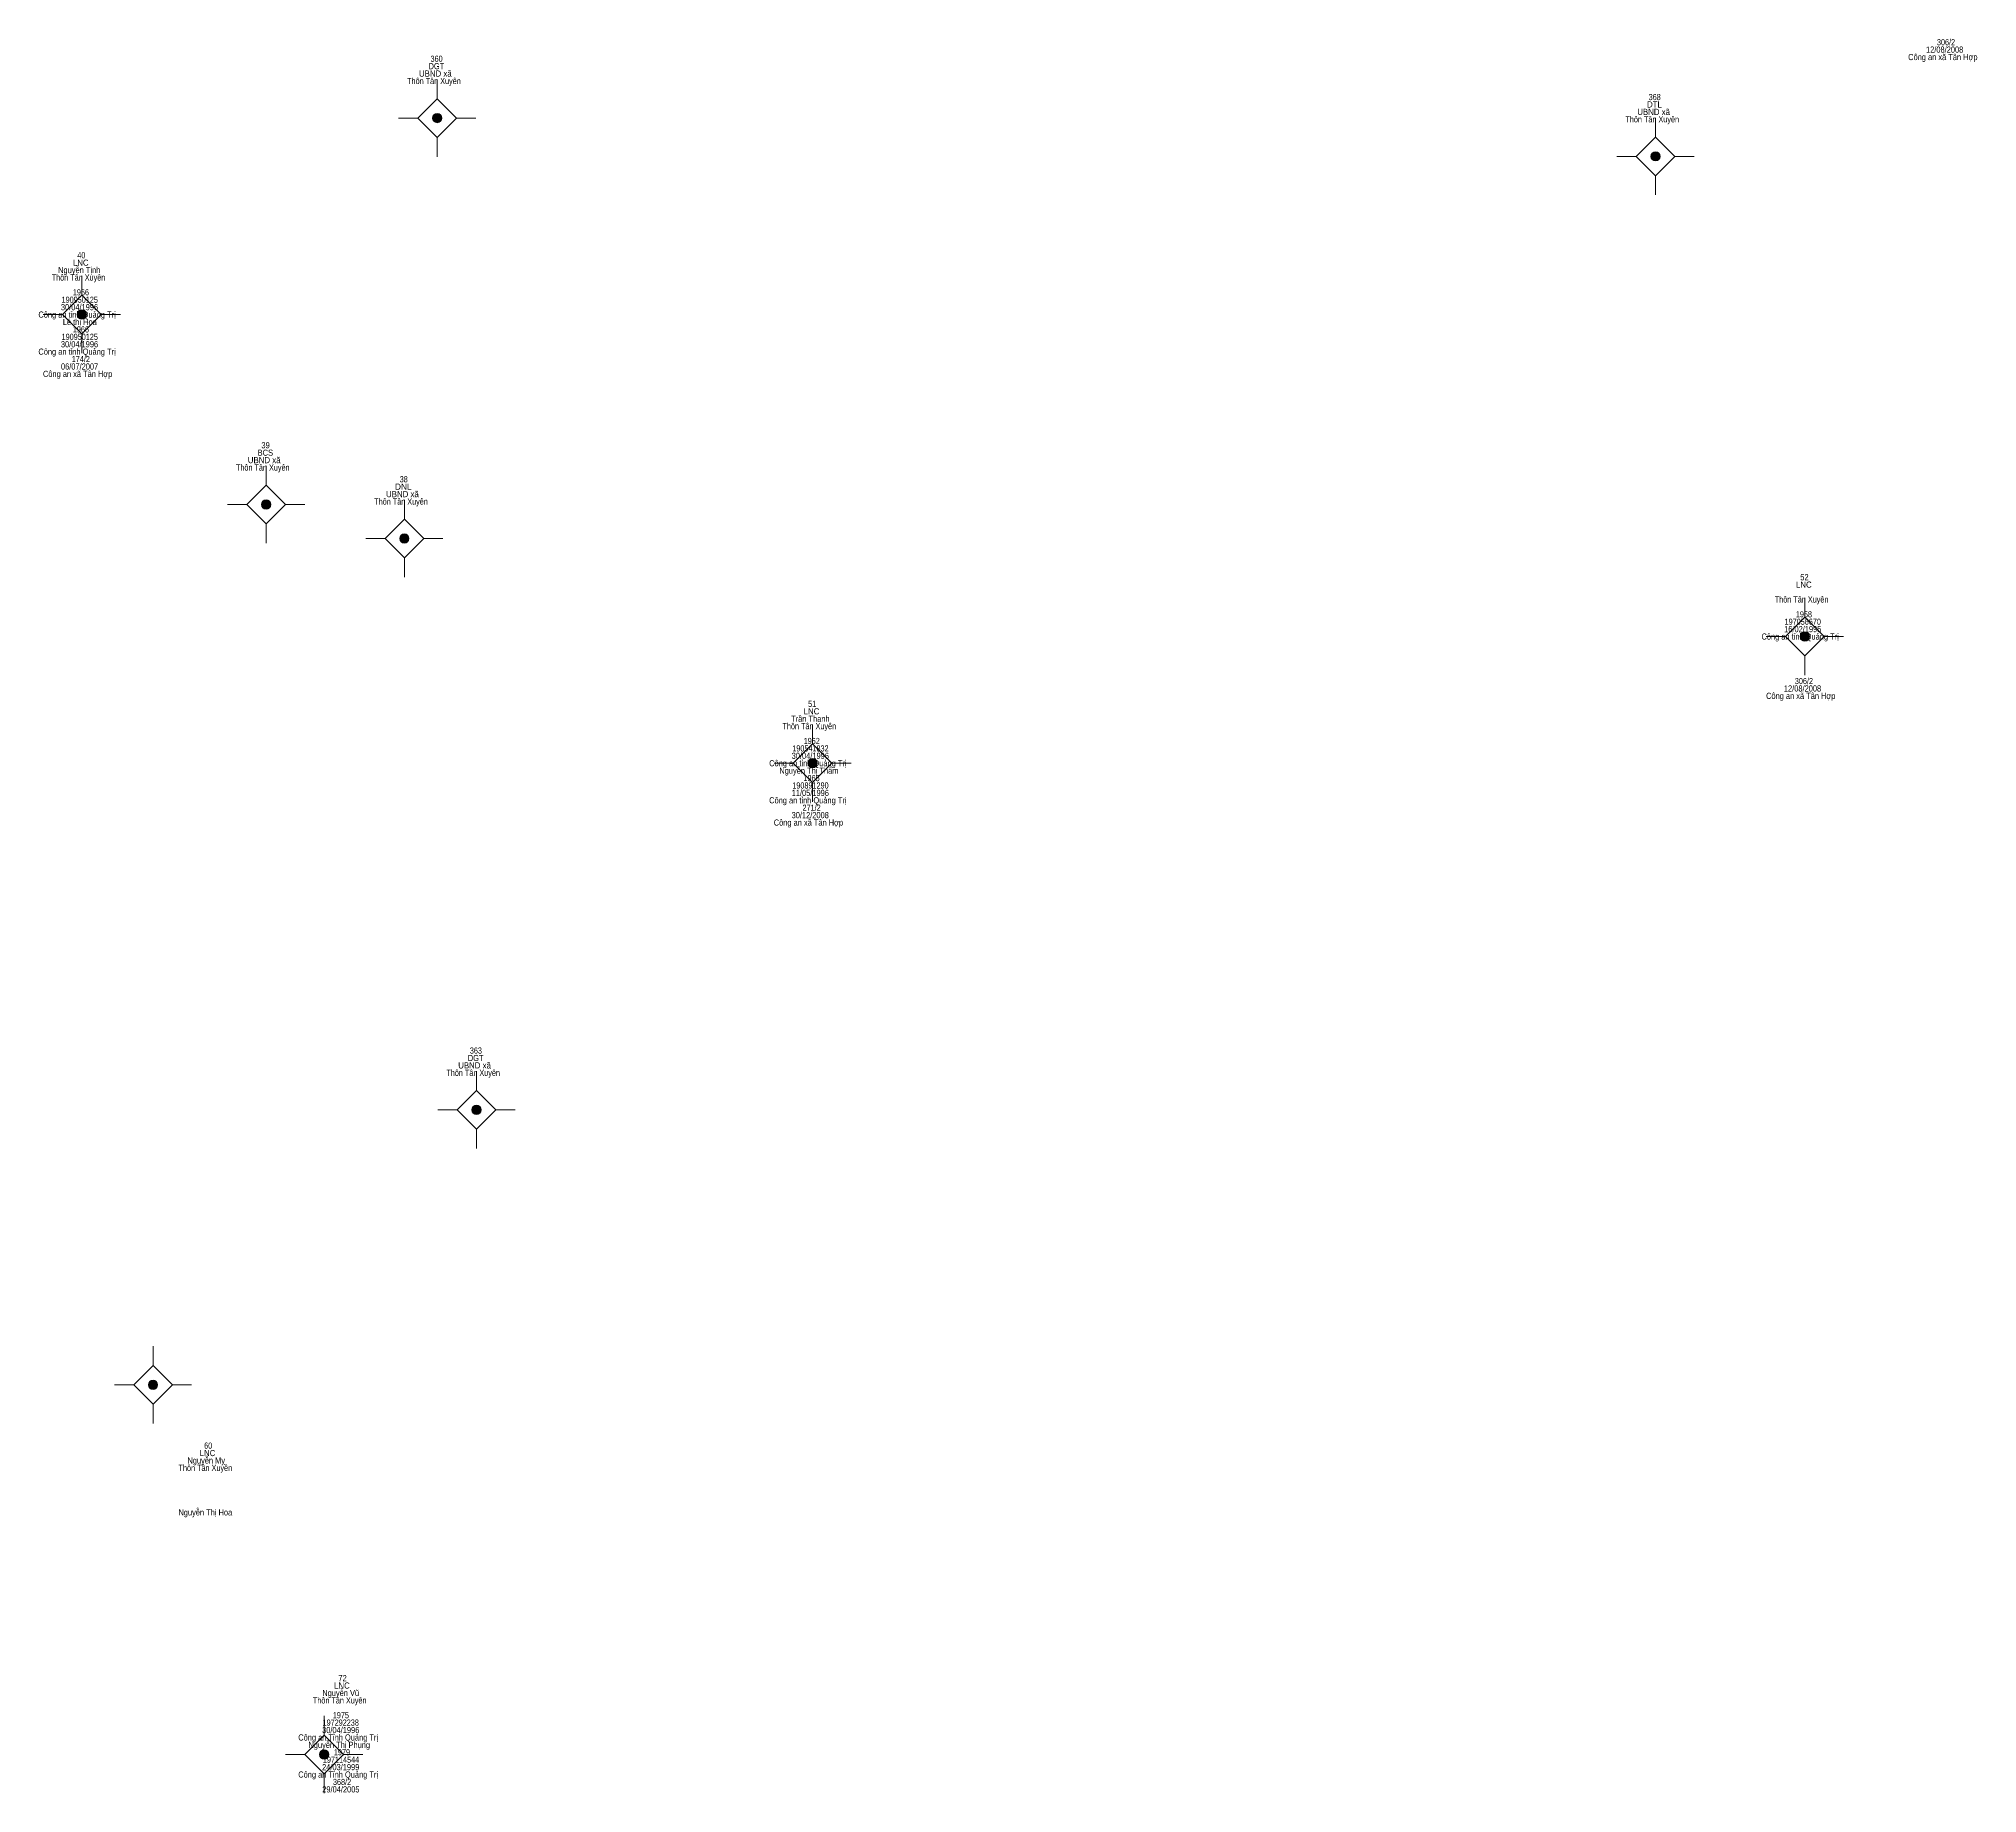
# Model space of a CAD drawing. Header units: metres. Extents: x 550999 to 552168, y 1840994 to 1841978.
# Drawn here: x 551940.6 to 552066.1, y 1841574.2 to 1841687.8 of the extents above; entities that cross this region are included whole.
import ezdxf
from ezdxf.enums import TextEntityAlignment as Align

# ---------------------------------------------------------------- set-up
doc = ezdxf.new("R2010")
doc.units = ezdxf.units.M
doc.header["$LTSCALE"] = 0.16
doc.layers.add('11', color=7, linetype='Continuous', lineweight=13)
doc.layers.add('15', color=7, linetype='Continuous')

msp = doc.modelspace()

# ---------------------------------------------------------------- hatches: boundary and pattern name
at = {"layer": '11'}
for points in [[(551966.6895, 1841682.63, 1), (551966.0895, 1841682.63, 1)], [(552045.5595, 1841680.15, 1), (552044.9595, 1841680.15, 1)], [(551943.6795, 1841669.91, 1), (551943.0795, 1841669.91, 1)], [(551955.6095, 1841657.61, 1), (551955.0095, 1841657.61, 1)], [(551964.5595, 1841655.41, 1), (551963.9595, 1841655.41, 1)], [(552055.2295, 1841649.07, 1), (552054.6295, 1841649.07, 1)], [(551990.9895, 1841640.87, 1), (551990.3895, 1841640.87, 1)], [(551969.2295, 1841618.43, 1), (551968.6295, 1841618.43, 1)], [(551948.2895, 1841600.63, 1), (551947.6895, 1841600.63, 1)], [(551959.3695, 1841576.7, 1), (551958.7695, 1841576.7, 1)]]:
    msp.add_hatch(color=256, dxfattribs=at).paths.add_polyline_path(points)

# ---------------------------------------------------------------- linework, layer by layer
for p, q in [((551966.39, 1841685.13), (551966.39, 1841683.88)), ((551965.14, 1841682.63), (551963.89, 1841682.63)), ((551968.89, 1841682.63), (551967.64, 1841682.63)), ((552045.26, 1841682.65), (552045.26, 1841681.4)), ((551966.39, 1841681.38), (551966.39, 1841680.13)), ((552044.01, 1841680.15), (552042.76, 1841680.15)), ((552047.76, 1841680.15), (552046.51, 1841680.15)), ((552045.26, 1841678.9), (552045.26, 1841677.65)), ((551943.38, 1841672.41), (551943.38, 1841671.16)), ((551942.13, 1841669.91), (551940.88, 1841669.91)), ((551945.88, 1841669.91), (551944.63, 1841669.91)), ((551943.38, 1841668.66), (551943.38, 1841667.41)), ((551955.31, 1841660.11), (551955.31, 1841658.86)), ((551954.06, 1841657.61), (551952.81, 1841657.61)), ((551957.81, 1841657.61), (551956.56, 1841657.61)), ((551964.26, 1841657.91), (551964.26, 1841656.66)), ((551955.31, 1841656.36), (551955.31, 1841655.11)), ((551963.01, 1841655.41), (551961.76, 1841655.41)), ((551966.76, 1841655.41), (551965.51, 1841655.41)), ((551964.26, 1841654.16), (551964.26, 1841652.91)), ((552054.93, 1841651.57), (552054.93, 1841650.32)), ((552053.68, 1841649.07), (552052.43, 1841649.07)), ((552057.43, 1841649.07), (552056.18, 1841649.07)), ((552054.93, 1841647.82), (552054.93, 1841646.57)), ((551990.69, 1841643.37), (551990.69, 1841642.12)), ((551989.44, 1841640.87), (551988.19, 1841640.87)), ((551993.19, 1841640.87), (551991.94, 1841640.87)), ((551990.69, 1841639.62), (551990.69, 1841638.37)), ((551968.93, 1841620.93), (551968.93, 1841619.68)), ((551967.68, 1841618.43), (551966.43, 1841618.43)), ((551971.43, 1841618.43), (551970.18, 1841618.43)), ((551968.93, 1841617.18), (551968.93, 1841615.93)), ((551947.99, 1841603.13), (551947.99, 1841601.88)), ((551946.74, 1841600.63), (551945.49, 1841600.63)), ((551950.49, 1841600.63), (551949.24, 1841600.63)), ((551947.99, 1841599.38), (551947.99, 1841598.13)), ((551959.07, 1841579.2), (551959.07, 1841577.95)), ((551957.82, 1841576.7), (551956.57, 1841576.7)), ((551961.57, 1841576.7), (551960.32, 1841576.7)), ((551959.07, 1841575.45), (551959.07, 1841574.2))]:
    msp.add_line(p, q, dxfattribs=at)
for points in [[(551966.39, 1841683.88), (551965.14, 1841682.63), (551966.39, 1841681.38), (551967.64, 1841682.63)], [(552045.26, 1841681.4), (552044.01, 1841680.15), (552045.26, 1841678.9), (552046.51, 1841680.15)], [(551943.38, 1841671.16), (551942.13, 1841669.91), (551943.38, 1841668.66), (551944.63, 1841669.91)], [(551955.31, 1841658.86), (551954.06, 1841657.61), (551955.31, 1841656.36), (551956.56, 1841657.61)], [(551964.26, 1841656.66), (551963.01, 1841655.41), (551964.26, 1841654.16), (551965.51, 1841655.41)], [(552054.93, 1841650.32), (552053.68, 1841649.07), (552054.93, 1841647.82), (552056.18, 1841649.07)], [(551990.69, 1841642.12), (551989.44, 1841640.87), (551990.69, 1841639.62), (551991.94, 1841640.87)], [(551968.93, 1841619.68), (551967.68, 1841618.43), (551968.93, 1841617.18), (551970.18, 1841618.43)], [(551947.99, 1841601.88), (551946.74, 1841600.63), (551947.99, 1841599.38), (551949.24, 1841600.63)], [(551959.07, 1841577.95), (551957.82, 1841576.7), (551959.07, 1841575.45), (551960.32, 1841576.7)]]:
    msp.add_lwpolyline(points, close=True, dxfattribs=at)
for centre in [(551966.3895, 1841682.63), (552045.2595, 1841680.15), (551943.3795, 1841669.91), (551955.3095, 1841657.61), (551964.2595, 1841655.41), (552054.9295, 1841649.07), (551990.6895, 1841640.87), (551968.9295, 1841618.43), (551947.9895, 1841600.63), (551959.0695, 1841576.7)]:
    msp.add_circle(centre, 0.3, dxfattribs=at)

# ---------------------------------------------------------------- texts
at = {"layer": '15'}
for s, width, p in [('12/08/2008', 0.9, (552063.975, 1841686.86)), ('306/2', 0.85, (552064.065, 1841687.34)), ('UBND xã', 0.95, (551966.265, 1841685.31)), ('DGT', 0.9, (551966.335, 1841685.79)), ('360', 0.85, (551966.345, 1841686.27)), ('Công an xã Tân Hợp', 0.9, (552063.86, 1841686.38)), ('Thôn Tân Xuyên', 0.85, (551966.175, 1841684.83)), ('UBND xã', 0.95, (552045.135, 1841682.83)), ('DTL', 0.95, (552045.19, 1841683.31)), ('368', 0.85, (552045.205, 1841683.79)), ('Thôn Tân Xuyên', 0.85, (552045.045, 1841682.35)), ('LNC', 0.95, (551943.31, 1841673.07)), ('40', 0.85, (551943.35, 1841673.55)), ('Thôn Tân Xuyên', 0.85, (551943.165, 1841672.11)), ('Nguyễn Tịnh', 0.9, (551943.21, 1841672.59)), ('190950125', 0.85, (551943.245, 1841670.67)), ('1966', 0.85, (551943.32, 1841671.15)), ('Công an tỉnh Quảng Trị', 0.9, (551943.07, 1841669.71)), ('30/04/1996', 0.9, (551943.23, 1841670.19)), ('Lê thị Hoa', 0.9, (551943.25, 1841669.23)), ('30/04/1996', 0.9, (551943.23, 1841667.79)), ('190950125', 0.85, (551943.245, 1841668.27)), ('1966', 0.85, (551943.32, 1841668.75)), ('Công an tỉnh Quảng Trị', 0.9, (551943.07, 1841667.31)), ('174/2', 0.85, (551943.315, 1841666.83)), ('Công an xã Tân Hợp', 0.9, (551943.11, 1841665.87)), ('06/07/2007', 0.9, (551943.235, 1841666.35)), ('UBND xã', 0.95, (551955.185, 1841660.29)), ('BCS', 0.8, (551955.26, 1841660.77)), ('39', 0.8, (551955.275, 1841661.25)), ('Thôn Tân Xuyên', 0.85, (551955.095, 1841659.81)), ('38', 0.85, (551964.22, 1841659.05)), ('UBND xã', 0.95, (551964.135, 1841658.09)), ('Thôn Tân Xuyên', 0.85, (551964.045, 1841657.61)), ('52', 0.8, (552054.9, 1841652.71)), ('LNC', 0.95, (552054.86, 1841652.23)), ('Thôn Tân Xuyên', 0.85, (552054.715, 1841651.27)), ('1958', 0.85, (552054.865, 1841650.31)), ('16/02/1995', 0.9, (552054.79, 1841649.35)), ('197056670', 0.85, (552054.79, 1841649.83)), ('Công an tỉnh Quảng Trị', 0.9, (552054.62, 1841648.87)), ('12/08/2008', 0.9, (552054.775, 1841645.51)), ('306/2', 0.85, (552054.865, 1841645.99)), ('LNC', 0.95, (551990.62, 1841644.03)), ('51', 0.75, (551990.66, 1841644.51)), ('Công an xã Tân Hợp', 0.9, (552054.66, 1841645.03)), ('Thôn Tân Xuyên', 0.85, (551990.475, 1841643.07)), ('Trần Thanh', 0.9, (551990.545, 1841643.55)), ('190541832', 0.85, (551990.55, 1841641.63)), ('1962', 0.85, (551990.635, 1841642.11)), ('Công an tỉnh Quảng Trị', 0.9, (551990.38, 1841640.67)), ('Nguyễn Thị Thẩm', 0.9, (551990.45, 1841640.19)), ('30/04/1996', 0.9, (551990.54, 1841641.15)), ('190891290', 0.85, (551990.55, 1841639.23)), ('1965', 0.85, (551990.62, 1841639.71)), ('Công an tỉnh Quảng Trị', 0.9, (551990.38, 1841638.27)), ('11/05/1996', 0.9, (551990.54, 1841638.75)), ('271/2', 0.85, (551990.625, 1841637.79)), ('Công an xã Tân Hợp', 0.9, (551990.42, 1841636.83)), ('30/12/2008', 0.9, (551990.535, 1841637.31)), ('DGT', 0.9, (551968.875, 1841621.59)), ('363', 0.85, (551968.89, 1841622.07)), ('Thôn Tân Xuyên', 0.85, (551968.715, 1841620.63)), ('UBND xã', 0.95, (551968.805, 1841621.11)), ('60', 0.85, (551951.56, 1841596.5)), ('Thôn Tân Xuyên', 0.85, (551951.375, 1841595.06)), ('Nguyễn Mỵ', 0.9, (551951.435, 1841595.54)), ('LNC', 0.95, (551951.52, 1841596.02)), ('Nguyễn Thị Hoa', 0.9, (551951.375, 1841592.18)), ('72', 0.8, (551960.26, 1841581.45)), ('Thôn Tân Xuyên', 0.85, (551960.075, 1841580.01)), ('Nguyễn Vũ', 0.9, (551960.14, 1841580.49)), ('LNC', 0.95, (551960.22, 1841580.97)), ('1975 ', 0.85, (551960.215, 1841579.05)), ('Công an Tỉnh Quảng Trị', 0.9, (551959.975, 1841577.61)), ('30/04/1996', 0.9, (551960.14, 1841578.09)), ('197292238', 0.85, (551960.14, 1841578.57)), ('Nguyễn Thị Phụng', 0.9, (551960.045, 1841577.13)), ('197114544', 0.85, (551960.16, 1841576.17)), ('1979', 0.85, (551960.22, 1841576.65)), ('Công an Tỉnh Quảng Trị', 0.9, (551959.975, 1841575.21)), ('24/03/1999', 0.9, (551960.14, 1841575.69)), ('29/04/2005', 0.9, (551960.15, 1841574.25)), ('368/2', 0.85, (551960.225, 1841574.73))]:
    msp.add_text(s, height=0.4, dxfattribs=dict(at, width=width)).set_placement(p, align=Align.CENTER)
msp.add_text('DNL', height=0.4, dxfattribs=at).set_placement((551964.19, 1841658.57), align=Align.CENTER)

doc.saveas('drawing.dxf')
